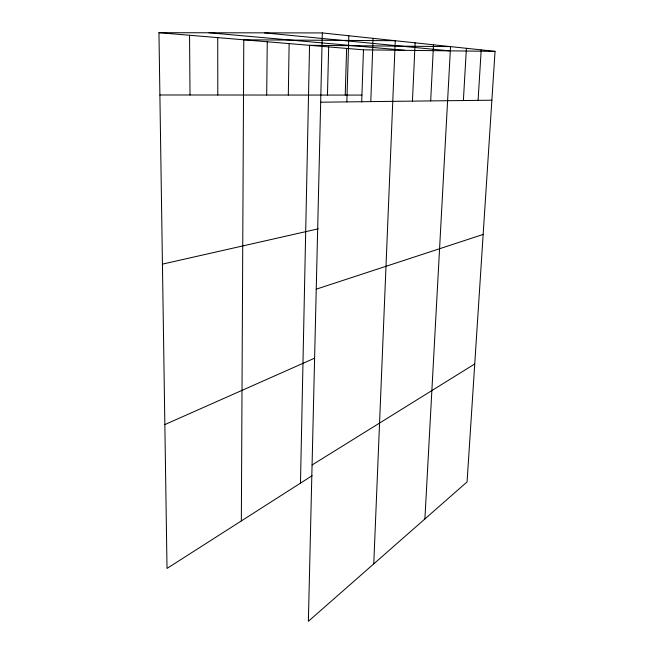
<?xml version="1.0" encoding="UTF-8"?>
<svg xmlns="http://www.w3.org/2000/svg" width="654" height="654" viewBox="0 0 654 654"><rect width="100%" height="100%" fill="white"/><g stroke="black" fill="none" stroke-linecap="round" stroke-linejoin="round"><path stroke-width="0.98" d="M241.342 520.927L243.787 39.804L395.261 40.712L373.769 563.862M266.693 95.034L267.265 41.774M288.316 95.043L289.133 43.605M300.48 483.134L309.555 45.314L450.541 46.614L424.896 518.957M322.316 32.929L308.369 621.3L467.079 481.916L495.045 51.364L322.316 32.929L158.955 32.7L167.015 568.432L312.105 475.703M327.458 95.059L328.676 46.916M345.23 95.075L346.604 48.421M346.849 101.885L348.835 35.757M361.703 102.065L363.461 49.827L158.955 32.7M370.793 101.607L373.058 38.341M412.445 101.125L415.118 42.837M430.675 100.912L433.488 44.791M463.375 100.536L466.408 48.306M478.09 100.364L481.205 49.892M312.072 464.978L474.739 363.959M164.849 424.585L314.607 358.179M316.242 289.174L483.151 234.443M162.437 264.134L318.294 228.818M320.673 102.196L491.873 100.201M159.895 94.977L361.94 95.083M363.461 49.827L495.045 51.364M209.035 32.765L404.663 50.309M264.429 32.847L449.339 50.832M189.546 35.259L190.012 94.993M217.733 37.621L217.798 95.002"/></g></svg>
